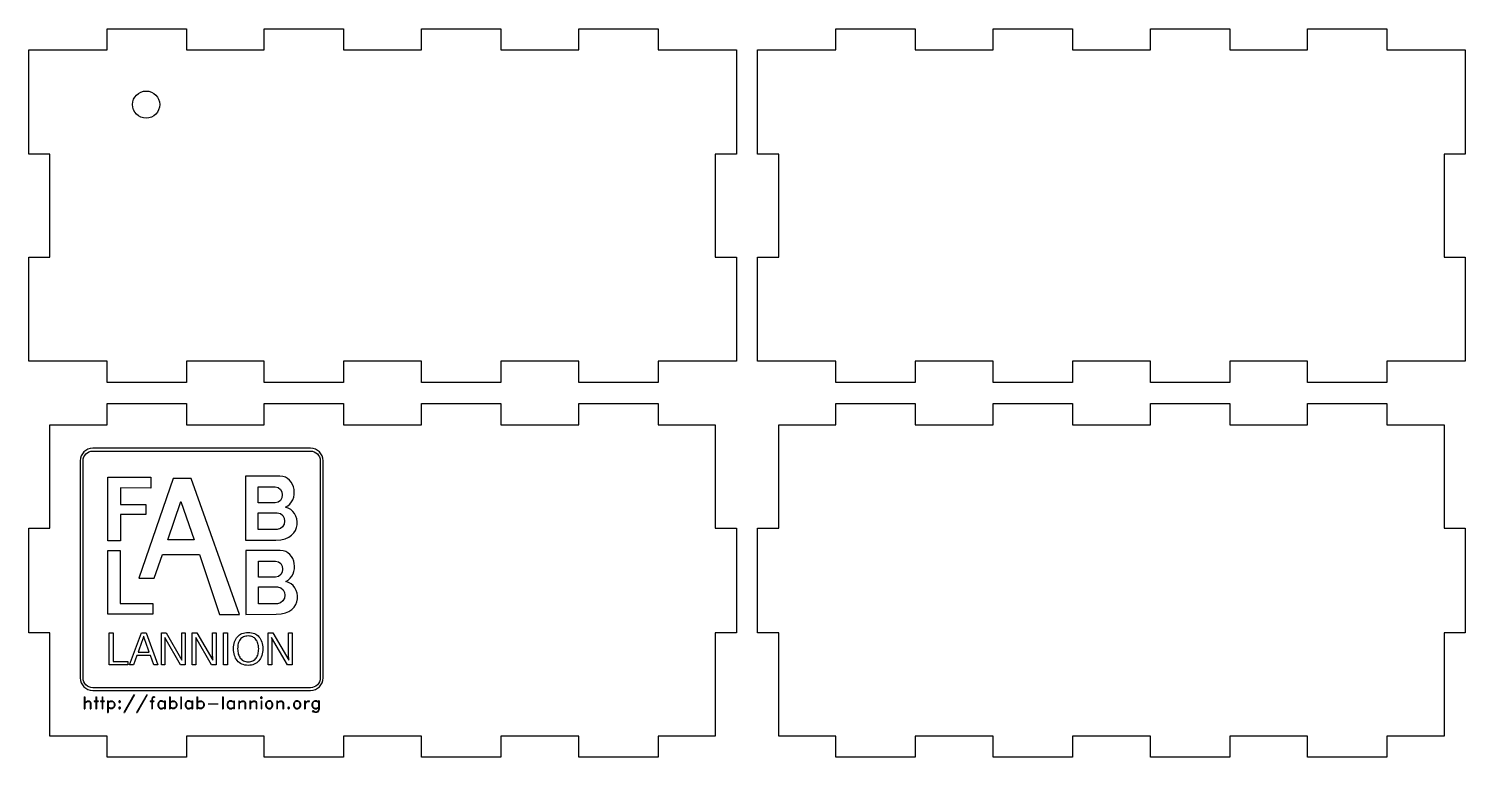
# Model space of a CAD drawing. Extents: x 861 to 1263, y 649 to 867.
# Drawn here: x 1059.9 to 1262.9, y 661 to 764 of the extents above; entities that cross this region are included whole.
import ezdxf

# ---------------------------------------------------------------- set-up
doc = ezdxf.new("R2010")
doc.units = 0
doc.layers.add('Calque_1', color=7, linetype='CONTINUOUS')

msp = doc.modelspace()

# ---------------------------------------------------------------- linework, layer by layer
at = {"layer": 'Calque_1', "color": 1}
for p, q in [((1070.926258, 760.957651), (1070.926258, 763.957645)), ((1070.926258, 763.957645), (1082.137367, 763.957645)), ((1082.137367, 763.957645), (1082.137367, 760.957651)), ((1093.148464, 760.957651), (1093.148464, 763.957645)), ((1093.148464, 763.957645), (1104.359573, 763.957645)), ((1104.359573, 763.957645), (1104.359573, 760.957651)), ((1115.370698, 760.957651), (1115.370698, 763.957645)), ((1115.370698, 763.957645), (1126.581807, 763.957645)), ((1126.581807, 763.957645), (1126.581807, 760.957651)), ((1137.592904, 760.957651), (1137.592904, 763.957645)), ((1137.592904, 763.957645), (1148.804041, 763.957645)), ((1148.804041, 763.957645), (1148.804041, 760.957651)), ((1173.92625, 760.957651), (1173.92625, 763.957645)), ((1173.92625, 763.957645), (1185.137358, 763.957645)), ((1185.137358, 763.957645), (1185.137358, 760.957651)), ((1196.148484, 760.957651), (1196.148484, 763.957645)), ((1196.148484, 763.957645), (1207.359592, 763.957645)), ((1207.359592, 763.957645), (1207.359592, 760.957651)), ((1218.37069, 760.957651), (1218.37069, 763.957645)), ((1218.37069, 763.957645), (1229.581798, 763.957645)), ((1229.581798, 763.957645), (1229.581798, 760.957651)), ((1240.592924, 760.957651), (1240.592924, 763.957645)), ((1240.592924, 763.957645), (1251.804033, 763.957645)), ((1251.804033, 763.957645), (1251.804033, 760.957651)), ((1059.865151, 760.957651), (1070.926258, 760.957651)), ((1059.865151, 746.240975), (1059.865151, 760.957651)), ((1059.865151, 760.957651), (1059.865151, 760.957651)), ((1082.137367, 760.957651), (1093.148464, 760.957651)), ((1104.359573, 760.957651), (1115.370698, 760.957651)), ((1126.581807, 760.957651), (1137.592904, 760.957651)), ((1148.804041, 760.957651), (1159.865148, 760.957651)), ((1159.865148, 760.957651), (1159.865148, 746.240975)), ((1162.865142, 760.957651), (1173.92625, 760.957651)), ((1162.865142, 746.240975), (1162.865142, 760.957651)), ((1162.865142, 760.957651), (1162.865142, 760.957651)), ((1185.137358, 760.957651), (1196.148484, 760.957651)), ((1207.359592, 760.957651), (1218.37069, 760.957651)), ((1229.581798, 760.957651), (1240.592924, 760.957651)), ((1251.804033, 760.957651), (1262.86514, 760.957651)), ((1262.86514, 760.957651), (1262.86514, 746.240975)), ((1078.373312, 753.231366), (1078.373312, 753.231366)), ((1062.865145, 746.240975), (1059.865151, 746.240975)), ((1062.865145, 731.674329), (1062.865145, 746.240975)), ((1159.865148, 746.240975), (1156.865126, 746.240975)), ((1156.865126, 746.240975), (1156.865126, 731.674329)), ((1165.865136, 746.240975), (1162.865142, 746.240975)), ((1165.865136, 731.674329), (1165.865136, 746.240975)), ((1262.86514, 746.240975), (1259.865146, 746.240975)), ((1259.865146, 746.240975), (1259.865146, 731.674329)), ((1059.865151, 716.957654), (1059.865151, 731.674329)), ((1059.865151, 731.674329), (1062.865145, 731.674329)), ((1156.865126, 731.674329), (1159.865148, 731.674329)), ((1159.865148, 731.674329), (1159.865148, 716.957654)), ((1162.865142, 716.957654), (1162.865142, 731.674329)), ((1162.865142, 731.674329), (1165.865136, 731.674329)), ((1259.865146, 731.674329), (1262.86514, 731.674329)), ((1262.86514, 731.674329), (1262.86514, 716.957654)), ((1070.926258, 716.957654), (1059.865151, 716.957654)), ((1070.926258, 713.95766), (1070.926258, 716.957654)), ((1093.148464, 716.957654), (1082.137367, 716.957654)), ((1082.137367, 716.957654), (1082.137367, 713.95766)), ((1093.148464, 713.95766), (1093.148464, 716.957654)), ((1115.370698, 716.957654), (1104.359573, 716.957654)), ((1104.359573, 716.957654), (1104.359573, 713.95766)), ((1115.370698, 713.95766), (1115.370698, 716.957654)), ((1137.592904, 716.957654), (1126.581807, 716.957654)), ((1126.581807, 716.957654), (1126.581807, 713.95766)), ((1137.592904, 713.95766), (1137.592904, 716.957654)), ((1159.865148, 716.957654), (1148.804041, 716.957654)), ((1148.804041, 716.957654), (1148.804041, 713.95766)), ((1173.92625, 716.957654), (1162.865142, 716.957654)), ((1173.92625, 713.95766), (1173.92625, 716.957654)), ((1196.148484, 716.957654), (1185.137358, 716.957654)), ((1185.137358, 716.957654), (1185.137358, 713.95766)), ((1196.148484, 713.95766), (1196.148484, 716.957654)), ((1218.37069, 716.957654), (1207.359592, 716.957654)), ((1207.359592, 716.957654), (1207.359592, 713.95766)), ((1218.37069, 713.95766), (1218.37069, 716.957654)), ((1240.592924, 716.957654), (1229.581798, 716.957654)), ((1229.581798, 716.957654), (1229.581798, 713.95766)), ((1240.592924, 713.95766), (1240.592924, 716.957654)), ((1262.86514, 716.957654), (1251.804033, 716.957654)), ((1251.804033, 716.957654), (1251.804033, 713.95766)), ((1082.137367, 713.95766), (1070.926258, 713.95766)), ((1104.359573, 713.95766), (1093.148464, 713.95766)), ((1126.581807, 713.95766), (1115.370698, 713.95766)), ((1148.804041, 713.95766), (1137.592904, 713.95766)), ((1185.137358, 713.95766), (1173.92625, 713.95766)), ((1207.359592, 713.95766), (1196.148484, 713.95766)), ((1229.581798, 713.95766), (1218.37069, 713.95766)), ((1251.804033, 713.95766), (1240.592924, 713.95766)), ((1070.926258, 707.957644), (1070.926258, 710.957638)), ((1070.926258, 710.957638), (1082.137367, 710.957638)), ((1082.137367, 710.957638), (1082.137367, 707.957644)), ((1093.148464, 707.957644), (1093.148464, 710.957638)), ((1093.148464, 710.957638), (1104.359573, 710.957638)), ((1104.359573, 710.957638), (1104.359573, 707.957644)), ((1115.370698, 707.957644), (1115.370698, 710.957638)), ((1115.370698, 710.957638), (1126.581807, 710.957638)), ((1126.581807, 710.957638), (1126.581807, 707.957644)), ((1137.592904, 707.957644), (1137.592904, 710.957638)), ((1137.592904, 710.957638), (1148.804041, 710.957638)), ((1148.804041, 710.957638), (1148.804041, 707.957644)), ((1173.92625, 707.957644), (1173.92625, 710.957638)), ((1173.92625, 710.957638), (1185.137358, 710.957638)), ((1185.137358, 710.957638), (1185.137358, 707.957644)), ((1196.148484, 707.957644), (1196.148484, 710.957638)), ((1196.148484, 710.957638), (1207.359592, 710.957638)), ((1207.359592, 710.957638), (1207.359592, 707.957644)), ((1218.37069, 707.957644), (1218.37069, 710.957638)), ((1218.37069, 710.957638), (1229.581798, 710.957638)), ((1229.581798, 710.957638), (1229.581798, 707.957644)), ((1240.592924, 707.957644), (1240.592924, 710.957638)), ((1240.592924, 710.957638), (1251.804033, 710.957638)), ((1251.804033, 710.957638), (1251.804033, 707.957644)), ((1062.865145, 707.957644), (1070.926258, 707.957644)), ((1062.865145, 693.340988), (1062.865145, 707.957644)), ((1062.865145, 707.957644), (1062.865145, 707.957644)), ((1082.137367, 707.957644), (1093.148464, 707.957644)), ((1104.359573, 707.957644), (1115.370698, 707.957644)), ((1126.581807, 707.957644), (1137.592904, 707.957644)), ((1148.804041, 707.957644), (1156.865126, 707.957644)), ((1156.865126, 707.957644), (1156.865126, 693.340988)), ((1165.865136, 707.957644), (1173.92625, 707.957644)), ((1165.865136, 693.340988), (1165.865136, 707.957644)), ((1165.865136, 707.957644), (1165.865136, 707.957644)), ((1185.137358, 707.957644), (1196.148484, 707.957644)), ((1207.359592, 707.957644), (1218.37069, 707.957644)), ((1229.581798, 707.957644), (1240.592924, 707.957644)), ((1251.804033, 707.957644), (1259.865146, 707.957644)), ((1259.865146, 707.957644), (1259.865146, 693.340988)), ((1059.865151, 678.574331), (1059.865151, 693.340988)), ((1059.865151, 693.340988), (1062.865145, 693.340988)), ((1156.865126, 693.340988), (1159.865148, 693.340988)), ((1159.865148, 693.340988), (1159.865148, 678.574331)), ((1162.865142, 678.574331), (1162.865142, 693.340988)), ((1162.865142, 693.340988), (1165.865136, 693.340988)), ((1259.865146, 693.340988), (1262.86514, 693.340988)), ((1262.86514, 693.340988), (1262.86514, 678.574331)), ((1062.865145, 678.574331), (1059.865151, 678.574331)), ((1062.865145, 663.957647), (1062.865145, 678.574331)), ((1159.865148, 678.574331), (1156.865126, 678.574331)), ((1156.865126, 678.574331), (1156.865126, 663.957647)), ((1165.865136, 678.574331), (1162.865142, 678.574331)), ((1165.865136, 663.957647), (1165.865136, 678.574331)), ((1262.86514, 678.574331), (1259.865146, 678.574331)), ((1259.865146, 678.574331), (1259.865146, 663.957647)), ((1070.926258, 663.957647), (1062.865145, 663.957647)), ((1070.926258, 660.957653), (1070.926258, 663.957647)), ((1093.148464, 663.957647), (1082.137367, 663.957647)), ((1082.137367, 663.957647), (1082.137367, 660.957653)), ((1093.148464, 660.957653), (1093.148464, 663.957647)), ((1115.370698, 663.957647), (1104.359573, 663.957647)), ((1104.359573, 663.957647), (1104.359573, 660.957653)), ((1115.370698, 660.957653), (1115.370698, 663.957647)), ((1137.592904, 663.957647), (1126.581807, 663.957647)), ((1126.581807, 663.957647), (1126.581807, 660.957653)), ((1137.592904, 660.957653), (1137.592904, 663.957647)), ((1156.865126, 663.957647), (1148.804041, 663.957647)), ((1148.804041, 663.957647), (1148.804041, 660.957653)), ((1173.92625, 663.957647), (1165.865136, 663.957647)), ((1173.92625, 660.957653), (1173.92625, 663.957647)), ((1196.148484, 663.957647), (1185.137358, 663.957647)), ((1185.137358, 663.957647), (1185.137358, 660.957653)), ((1196.148484, 660.957653), (1196.148484, 663.957647)), ((1218.37069, 663.957647), (1207.359592, 663.957647)), ((1207.359592, 663.957647), (1207.359592, 660.957653)), ((1218.37069, 660.957653), (1218.37069, 663.957647)), ((1240.592924, 663.957647), (1229.581798, 663.957647)), ((1229.581798, 663.957647), (1229.581798, 660.957653)), ((1240.592924, 660.957653), (1240.592924, 663.957647)), ((1259.865146, 663.957647), (1251.804033, 663.957647)), ((1251.804033, 663.957647), (1251.804033, 660.957653)), ((1082.137367, 660.957653), (1070.926258, 660.957653)), ((1104.359573, 660.957653), (1093.148464, 660.957653)), ((1126.581807, 660.957653), (1115.370698, 660.957653)), ((1148.804041, 660.957653), (1137.592904, 660.957653)), ((1185.137358, 660.957653), (1173.92625, 660.957653)), ((1207.359592, 660.957653), (1196.148484, 660.957653)), ((1229.581798, 660.957653), (1218.37069, 660.957653)), ((1251.804033, 660.957653), (1240.592924, 660.957653))]:
    msp.add_line(p, q, dxfattribs=at)
at = {"layer": 'Calque_1', "color": 7}
for p, q in [((1099.683857, 704.640356), (1068.918229, 704.640356)), ((1067.151415, 702.873538), (1067.151415, 672.172746)), ((1067.54317, 672.172746), (1067.54317, 702.873538)), ((1068.918229, 704.248601), (1099.683857, 704.248601)), ((1068.918229, 704.248601), (1068.918229, 704.248601)), ((1101.058851, 702.873538), (1101.058851, 672.172746)), ((1101.450645, 672.172746), (1101.450645, 702.873538)), ((1071.053188, 700.578628), (1077.121758, 700.569864)), ((1071.053188, 691.534373), (1071.053188, 700.578628)), ((1080.275645, 700.386033), (1075.404612, 686.2692)), ((1077.121758, 700.569864), (1077.126341, 699.021055)), ((1082.814964, 700.392122), (1080.275645, 700.386033)), ((1082.814964, 700.390513), (1082.814964, 700.392122)), ((1089.632875, 681.161443), (1082.814964, 700.390513)), ((1090.503155, 700.700755), (1090.51416, 691.661115)), ((1095.363864, 700.700382), (1090.503155, 700.700755)), ((1072.820287, 699.02982), (1072.815705, 696.704474)), ((1077.126341, 699.021055), (1072.820287, 699.02982)), ((1092.275955, 699.182955), (1094.693183, 699.184479)), ((1092.275955, 696.923057), (1092.275955, 699.182955)), ((1072.815705, 696.704474), (1076.410673, 696.6999)), ((1076.410673, 696.6999), (1076.410673, 695.277638)), ((1079.501464, 691.682291), (1081.378105, 697.12133)), ((1081.378105, 697.12137), (1083.262373, 691.691436)), ((1081.378105, 697.12133), (1081.378105, 697.12137)), ((1094.693183, 696.923057), (1092.275955, 696.923057)), ((1076.410673, 695.277638), (1072.820081, 695.277638)), ((1072.820081, 695.277638), (1072.820081, 691.534373)), ((1092.274435, 693.152973), (1092.283607, 695.530431)), ((1092.283607, 695.530431), (1094.972594, 695.530431)), ((1094.972594, 693.152973), (1092.274435, 693.152973)), ((1072.820081, 691.534373), (1071.053188, 691.534373)), ((1083.262373, 691.691436), (1079.501464, 691.682291)), ((1090.51416, 691.661115), (1094.798858, 691.66531)), ((1095.406286, 690.204198), (1090.546048, 690.204187)), ((1090.546048, 690.204187), (1090.55666, 681.164502)), ((1071.048606, 690.199616), (1072.79379, 690.199616)), ((1071.053021, 681.173005), (1071.048606, 690.199616)), ((1072.79379, 690.199616), (1072.79379, 682.713049)), ((1077.601934, 686.2692), (1078.760848, 689.607152)), ((1078.760848, 689.607152), (1083.981581, 689.619336)), ((1083.981581, 689.619336), (1086.841606, 681.166025)), ((1092.318849, 688.686387), (1094.735998, 688.687911)), ((1092.318849, 686.426478), (1092.318849, 688.686387)), ((1075.404612, 686.2692), (1077.601934, 686.2692)), ((1094.735998, 686.426478), (1092.318849, 686.426478)), ((1092.317329, 682.656399), (1092.326474, 685.033903)), ((1092.326474, 685.033903), (1095.015487, 685.033903)), ((1072.79379, 682.713049), (1077.41831, 682.713049)), ((1077.41831, 682.713049), (1077.41831, 681.173005)), ((1095.015487, 682.656399), (1092.317329, 682.656399)), ((1077.41831, 681.173005), (1071.053021, 681.173005)), ((1086.841606, 681.166025), (1089.632875, 681.161443)), ((1090.55666, 681.164502), (1094.84128, 681.169084)), ((1071.224226, 674.020552), (1071.224226, 678.542567)), ((1071.224226, 678.542567), (1071.787398, 678.542567)), ((1071.787398, 678.542567), (1071.787398, 674.521218)), ((1074.102082, 674.020552), (1075.797585, 678.542567)), ((1075.797585, 678.542567), (1076.437452, 678.542567)), ((1076.437452, 678.542567), (1078.106399, 674.020552)), ((1078.619721, 674.020552), (1078.619721, 678.542567)), ((1078.619721, 678.542567), (1079.274313, 678.542567)), ((1079.274313, 678.542567), (1081.521224, 674.66562)), ((1081.486152, 675.57709), (1081.486152, 678.542567)), ((1081.486152, 678.542567), (1081.99329, 678.542567)), ((1081.99329, 678.542567), (1081.99329, 674.020552)), ((1082.983787, 674.020552), (1082.983787, 678.542567)), ((1082.983787, 678.542567), (1083.638394, 678.542567)), ((1083.638394, 678.542567), (1085.885265, 674.66562)), ((1085.850192, 675.57709), (1085.850192, 678.542567)), ((1085.850192, 678.542567), (1086.357369, 678.542567)), ((1086.357369, 678.542567), (1086.357369, 674.020552)), ((1087.409429, 674.020552), (1087.409429, 678.542567)), ((1087.409429, 678.542567), (1087.972601, 678.542567)), ((1087.972601, 678.542567), (1087.972601, 674.020552)), ((1093.716927, 674.020552), (1093.716927, 678.542567)), ((1093.716927, 678.542567), (1094.37152, 678.542567)), ((1094.37152, 678.542567), (1096.618365, 674.66562)), ((1096.58328, 675.57709), (1096.58328, 678.542567)), ((1096.58328, 678.542567), (1097.090457, 678.542567)), ((1097.090457, 678.542567), (1097.090457, 674.020552)), ((1075.86486, 677.306919), (1075.334101, 675.820971)), ((1076.888058, 675.820971), (1076.354363, 677.313326)), ((1076.354363, 677.313326), (1076.3549, 677.313326)), ((1081.314565, 674.020552), (1079.091236, 677.871729)), ((1079.121029, 677.024495), (1079.121029, 674.020552)), ((1085.678565, 674.020552), (1083.455276, 677.871729)), ((1083.485069, 677.024495), (1083.485069, 674.020552)), ((1092.360223, 676.302391), (1092.360223, 676.302391)), ((1092.935199, 676.302391), (1092.935199, 676.302391)), ((1096.411666, 674.020552), (1094.188364, 677.871729)), ((1094.218156, 677.024495), (1094.218156, 674.020552)), ((1073.886854, 674.020552), (1071.224226, 674.020552)), ((1071.787398, 674.521218), (1073.886854, 674.521218)), ((1073.886854, 674.521218), (1073.886854, 674.020552)), ((1074.68598, 674.020552), (1074.102082, 674.020552)), ((1075.163601, 675.342774), (1074.68598, 674.020552)), ((1077.056658, 675.342774), (1075.163601, 675.342774)), ((1075.334101, 675.820971), (1076.888058, 675.820971)), ((1077.531384, 674.020552), (1077.056658, 675.342774)), ((1078.106399, 674.020552), (1077.531384, 674.020552)), ((1079.121029, 674.020552), (1078.619721, 674.020552)), ((1081.315114, 674.020552), (1081.314565, 674.020552)), ((1081.99329, 674.020552), (1081.315114, 674.020552)), ((1083.485069, 674.020552), (1082.983787, 674.020552)), ((1085.679154, 674.020552), (1085.678565, 674.020552)), ((1086.357369, 674.020552), (1085.679154, 674.020552)), ((1087.972601, 674.020552), (1087.409429, 674.020552)), ((1094.218156, 674.020552), (1093.716927, 674.020552)), ((1096.412229, 674.020552), (1096.411666, 674.020552)), ((1097.090457, 674.020552), (1096.412229, 674.020552)), ((1099.683857, 670.797714), (1068.918229, 670.797714)), ((1068.918229, 670.405998), (1099.683857, 670.405998)), ((1067.69951, 669.483203), (1067.69951, 667.826994)), ((1067.69951, 669.483203), (1067.778377, 669.483203)), ((1067.778377, 669.483203), (1067.778377, 667.826994)), ((1067.778377, 668.615665), (1068.014978, 668.852266)), ((1067.778377, 668.615665), (1068.014978, 668.773399)), ((1068.014978, 668.852266), (1068.172712, 668.931133)), ((1068.014978, 668.773399), (1068.172712, 668.852266)), ((1068.172712, 668.931133), (1068.409313, 668.931133)), ((1068.172712, 668.852266), (1068.330446, 668.852266)), ((1068.330446, 668.852266), (1068.488181, 668.773399)), ((1068.409313, 668.931133), (1068.567048, 668.852266)), ((1068.488181, 668.773399), (1068.567048, 668.615665)), ((1068.567048, 668.852266), (1068.645915, 668.615665)), ((1068.567048, 668.615665), (1068.567048, 667.826994)), ((1068.645915, 668.615665), (1068.645915, 667.826994)), ((1069.119117, 668.931133), (1069.671187, 668.931133)), ((1069.119117, 668.931133), (1069.119117, 668.852266)), ((1069.119117, 668.852266), (1069.671187, 668.852266)), ((1069.355718, 669.483203), (1069.355718, 667.826994)), ((1069.355718, 669.483203), (1069.434586, 669.483203)), ((1069.434586, 669.483203), (1069.434586, 667.826994)), ((1069.671187, 668.931133), (1069.671187, 668.852266)), ((1069.986655, 668.931133), (1070.538725, 668.931133)), ((1069.986655, 668.931133), (1069.986655, 668.852266)), ((1069.986655, 668.852266), (1070.538725, 668.852266)), ((1070.223256, 669.483203), (1070.223256, 667.826994)), ((1070.223256, 669.483203), (1070.302124, 669.483203)), ((1070.302124, 669.483203), (1070.302124, 667.826994)), ((1070.538725, 668.931133), (1070.538725, 668.852266)), ((1071.011927, 668.931133), (1071.011927, 667.274924)), ((1071.011927, 668.931133), (1071.090794, 668.931133)), ((1071.090794, 668.931133), (1071.090794, 667.274924)), ((1071.090794, 668.694532), (1071.248529, 668.852266)), ((1071.090794, 668.694532), (1071.406263, 668.852266)), ((1071.248529, 667.905861), (1071.090794, 668.063595)), ((1071.406263, 667.905861), (1071.090794, 668.063595)), ((1071.248529, 668.852266), (1071.406263, 668.931133)), ((1071.406263, 667.826994), (1071.248529, 667.905861)), ((1071.406263, 668.931133), (1071.642864, 668.931133)), ((1071.406263, 668.852266), (1071.642864, 668.852266)), ((1071.642864, 667.905861), (1071.406263, 667.905861)), ((1071.642864, 668.931133), (1071.800598, 668.852266)), ((1071.642864, 668.852266), (1071.800598, 668.773399)), ((1071.800598, 667.984728), (1071.642864, 667.905861)), ((1071.800598, 667.905861), (1071.642864, 667.826994)), ((1071.800598, 668.852266), (1071.958332, 668.694532)), ((1071.800598, 668.773399), (1071.879465, 668.694532)), ((1071.958332, 668.063595), (1071.800598, 667.905861)), ((1071.879465, 668.063595), (1071.800598, 667.984728)), ((1071.879465, 668.694532), (1071.958332, 668.457931)), ((1071.958332, 668.300196), (1071.879465, 668.063595)), ((1071.958332, 668.694532), (1072.037199, 668.457931)), ((1071.958332, 668.457931), (1071.958332, 668.300196)), ((1072.037199, 668.300196), (1071.958332, 668.063595)), ((1072.037199, 668.457931), (1072.037199, 668.300196)), ((1072.668136, 668.931133), (1072.589269, 668.852266)), ((1072.589269, 668.852266), (1072.589269, 668.773399)), ((1072.589269, 668.773399), (1072.668136, 668.694532)), ((1072.668136, 668.063595), (1072.589269, 667.984728)), ((1072.589269, 667.984728), (1072.589269, 667.905861)), ((1072.589269, 667.905861), (1072.668136, 667.826994)), ((1072.747003, 668.931133), (1072.668136, 668.931133)), ((1072.668136, 668.852266), (1072.668136, 668.773399)), ((1072.747003, 668.852266), (1072.668136, 668.852266)), ((1072.668136, 668.773399), (1072.747003, 668.773399)), ((1072.668136, 668.694532), (1072.747003, 668.694532)), ((1072.747003, 668.063595), (1072.668136, 668.063595)), ((1072.668136, 667.984728), (1072.668136, 667.905861)), ((1072.747003, 667.984728), (1072.668136, 667.984728)), ((1072.668136, 667.905861), (1072.747003, 667.905861)), ((1072.82587, 668.852266), (1072.747003, 668.931133)), ((1072.747003, 668.773399), (1072.747003, 668.852266)), ((1072.747003, 668.694532), (1072.82587, 668.773399)), ((1072.82587, 667.984728), (1072.747003, 668.063595)), ((1072.747003, 667.905861), (1072.747003, 667.984728)), ((1072.747003, 667.826994), (1072.82587, 667.905861)), ((1072.82587, 668.773399), (1072.82587, 668.852266)), ((1072.82587, 667.905861), (1072.82587, 667.984728)), ((1074.718681, 669.798671), (1073.299073, 667.274924)), ((1074.797548, 669.798671), (1073.37794, 667.274924)), ((1074.718681, 669.798671), (1074.797548, 669.798671)), ((1076.532624, 669.798671), (1075.113016, 667.274924)), ((1076.611491, 669.798671), (1075.191883, 667.274924)), ((1076.532624, 669.798671), (1076.611491, 669.798671)), ((1077.005826, 668.931133), (1077.557896, 668.931133)), ((1077.005826, 668.931133), (1077.005826, 668.852266)), ((1077.005826, 668.852266), (1077.557896, 668.852266)), ((1077.321294, 669.404336), (1077.242427, 669.167734)), ((1077.242427, 669.167734), (1077.242427, 667.826994)), ((1077.479029, 669.483203), (1077.321294, 669.404336)), ((1077.479029, 669.404336), (1077.321294, 669.325469)), ((1077.400162, 669.404336), (1077.321294, 669.167734)), ((1077.321294, 669.167734), (1077.321294, 667.826994)), ((1077.636763, 669.483203), (1077.479029, 669.483203)), ((1077.636763, 669.404336), (1077.479029, 669.404336)), ((1077.557896, 668.931133), (1077.557896, 668.852266)), ((1077.636763, 669.483203), (1077.636763, 669.404336)), ((1078.188832, 668.694532), (1078.109965, 668.457931)), ((1078.109965, 668.457931), (1078.109965, 668.300196)), ((1078.109965, 668.300196), (1078.188832, 668.063595)), ((1078.346567, 668.852266), (1078.188832, 668.694532)), ((1078.267699, 668.694532), (1078.188832, 668.457931)), ((1078.188832, 668.457931), (1078.188832, 668.300196)), ((1078.188832, 668.300196), (1078.267699, 668.063595)), ((1078.188832, 668.063595), (1078.346567, 667.905861)), ((1078.346567, 668.773399), (1078.267699, 668.694532)), ((1078.267699, 668.063595), (1078.346567, 667.984728)), ((1078.504301, 668.931133), (1078.346567, 668.852266)), ((1078.504301, 668.852266), (1078.346567, 668.773399)), ((1078.346567, 667.984728), (1078.504301, 667.905861)), ((1078.346567, 667.905861), (1078.504301, 667.826994)), ((1078.740902, 668.931133), (1078.504301, 668.931133)), ((1078.740902, 668.852266), (1078.504301, 668.852266)), ((1078.504301, 667.905861), (1078.740902, 667.905861)), ((1078.898636, 668.852266), (1078.740902, 668.931133)), ((1079.05637, 668.694532), (1078.740902, 668.852266)), ((1078.740902, 667.905861), (1079.05637, 668.063595)), ((1078.740902, 667.826994), (1078.898636, 667.905861)), ((1079.05637, 668.694532), (1078.898636, 668.852266)), ((1078.898636, 667.905861), (1079.05637, 668.063595)), ((1079.05637, 668.931133), (1079.05637, 667.826994)), ((1079.05637, 668.931133), (1079.135237, 668.931133)), ((1079.135237, 668.931133), (1079.135237, 667.826994)), ((1079.766174, 669.483203), (1079.766174, 667.826994)), ((1079.766174, 669.483203), (1079.845041, 669.483203)), ((1079.845041, 669.483203), (1079.845041, 667.826994)), ((1079.845041, 668.694532), (1080.002775, 668.852266)), ((1079.845041, 668.694532), (1080.16051, 668.852266)), ((1080.002775, 667.905861), (1079.845041, 668.063595)), ((1080.16051, 667.905861), (1079.845041, 668.063595)), ((1080.002775, 668.852266), (1080.16051, 668.931133)), ((1080.16051, 667.826994), (1080.002775, 667.905861)), ((1080.16051, 668.931133), (1080.397111, 668.931133)), ((1080.16051, 668.852266), (1080.397111, 668.852266)), ((1080.397111, 667.905861), (1080.16051, 667.905861)), ((1080.397111, 668.931133), (1080.554845, 668.852266)), ((1080.397111, 668.852266), (1080.554845, 668.773399)), ((1080.554845, 667.984728), (1080.397111, 667.905861)), ((1080.554845, 667.905861), (1080.397111, 667.826994)), ((1080.554845, 668.852266), (1080.712579, 668.694532)), ((1080.554845, 668.773399), (1080.633712, 668.694532)), ((1080.712579, 668.063595), (1080.554845, 667.905861)), ((1080.633712, 668.063595), (1080.554845, 667.984728)), ((1080.633712, 668.694532), (1080.712579, 668.457931)), ((1080.712579, 668.300196), (1080.633712, 668.063595)), ((1080.712579, 668.694532), (1080.791446, 668.457931)), ((1080.712579, 668.457931), (1080.712579, 668.300196)), ((1080.791446, 668.300196), (1080.712579, 668.063595)), ((1080.791446, 668.457931), (1080.791446, 668.300196)), ((1081.343516, 669.483203), (1081.343516, 667.826994)), ((1081.343516, 669.483203), (1081.422383, 669.483203)), ((1081.422383, 669.483203), (1081.422383, 667.826994)), ((1082.05332, 668.694532), (1081.974453, 668.457931)), ((1081.974453, 668.457931), (1081.974453, 668.300196)), ((1081.974453, 668.300196), (1082.05332, 668.063595)), ((1082.211054, 668.852266), (1082.05332, 668.694532)), ((1082.132187, 668.694532), (1082.05332, 668.457931)), ((1082.05332, 668.457931), (1082.05332, 668.300196)), ((1082.05332, 668.300196), (1082.132187, 668.063595)), ((1082.05332, 668.063595), (1082.211054, 667.905861)), ((1082.211054, 668.773399), (1082.132187, 668.694532)), ((1082.132187, 668.063595), (1082.211054, 667.984728)), ((1082.368788, 668.931133), (1082.211054, 668.852266)), ((1082.368788, 668.852266), (1082.211054, 668.773399)), ((1082.211054, 667.984728), (1082.368788, 667.905861)), ((1082.211054, 667.905861), (1082.368788, 667.826994)), ((1082.605389, 668.931133), (1082.368788, 668.931133)), ((1082.605389, 668.852266), (1082.368788, 668.852266)), ((1082.368788, 667.905861), (1082.605389, 667.905861)), ((1082.763124, 668.852266), (1082.605389, 668.931133)), ((1082.920858, 668.694532), (1082.605389, 668.852266)), ((1082.605389, 667.905861), (1082.920858, 668.063595)), ((1082.605389, 667.826994), (1082.763124, 667.905861)), ((1082.920858, 668.694532), (1082.763124, 668.852266)), ((1082.763124, 667.905861), (1082.920858, 668.063595)), ((1082.920858, 668.931133), (1082.920858, 667.826994)), ((1082.920858, 668.931133), (1082.999725, 668.931133)), ((1082.999725, 668.931133), (1082.999725, 667.826994)), ((1083.630661, 669.483203), (1083.630661, 667.826994)), ((1083.630661, 669.483203), (1083.709529, 669.483203)), ((1083.709529, 669.483203), (1083.709529, 667.826994)), ((1083.709529, 668.694532), (1083.867263, 668.852266)), ((1083.709529, 668.694532), (1084.024997, 668.852266)), ((1083.867263, 667.905861), (1083.709529, 668.063595)), ((1084.024997, 667.905861), (1083.709529, 668.063595)), ((1083.867263, 668.852266), (1084.024997, 668.931133)), ((1084.024997, 667.826994), (1083.867263, 667.905861)), ((1084.024997, 668.931133), (1084.261598, 668.931133)), ((1084.024997, 668.852266), (1084.261598, 668.852266)), ((1084.261598, 667.905861), (1084.024997, 667.905861)), ((1084.261598, 668.931133), (1084.419332, 668.852266)), ((1084.261598, 668.852266), (1084.419332, 668.773399)), ((1084.419332, 667.984728), (1084.261598, 667.905861)), ((1084.419332, 667.905861), (1084.261598, 667.826994)), ((1084.419332, 668.852266), (1084.577067, 668.694532)), ((1084.419332, 668.773399), (1084.498199, 668.694532)), ((1084.577067, 668.063595), (1084.419332, 667.905861)), ((1084.498199, 668.063595), (1084.419332, 667.984728)), ((1084.498199, 668.694532), (1084.577067, 668.457931)), ((1084.577067, 668.300196), (1084.498199, 668.063595)), ((1084.577067, 668.694532), (1084.655934, 668.457931)), ((1084.577067, 668.457931), (1084.577067, 668.300196)), ((1084.655934, 668.300196), (1084.577067, 668.063595)), ((1084.655934, 668.457931), (1084.655934, 668.300196)), ((1085.208003, 668.536798), (1086.627611, 668.536798)), ((1087.258548, 669.483203), (1087.258548, 667.826994)), ((1087.258548, 669.483203), (1087.337415, 669.483203)), ((1087.337415, 669.483203), (1087.337415, 667.826994)), ((1087.968351, 668.694532), (1087.889484, 668.457931)), ((1087.889484, 668.457931), (1087.889484, 668.300196)), ((1087.889484, 668.300196), (1087.968351, 668.063595)), ((1088.126086, 668.852266), (1087.968351, 668.694532)), ((1088.047218, 668.694532), (1087.968351, 668.457931)), ((1087.968351, 668.457931), (1087.968351, 668.300196)), ((1087.968351, 668.300196), (1088.047218, 668.063595)), ((1087.968351, 668.063595), (1088.126086, 667.905861)), ((1088.126086, 668.773399), (1088.047218, 668.694532)), ((1088.047218, 668.063595), (1088.126086, 667.984728)), ((1088.28382, 668.931133), (1088.126086, 668.852266)), ((1088.28382, 668.852266), (1088.126086, 668.773399)), ((1088.126086, 667.984728), (1088.28382, 667.905861)), ((1088.126086, 667.905861), (1088.28382, 667.826994)), ((1088.520421, 668.931133), (1088.28382, 668.931133)), ((1088.520421, 668.852266), (1088.28382, 668.852266)), ((1088.28382, 667.905861), (1088.520421, 667.905861)), ((1088.678155, 668.852266), (1088.520421, 668.931133)), ((1088.835889, 668.694532), (1088.520421, 668.852266)), ((1088.520421, 667.905861), (1088.835889, 668.063595)), ((1088.520421, 667.826994), (1088.678155, 667.905861)), ((1088.835889, 668.694532), (1088.678155, 668.852266)), ((1088.678155, 667.905861), (1088.835889, 668.063595)), ((1088.835889, 668.931133), (1088.835889, 667.826994)), ((1088.835889, 668.931133), (1088.914756, 668.931133)), ((1088.914756, 668.931133), (1088.914756, 667.826994)), ((1089.545693, 668.931133), (1089.545693, 667.826994)), ((1089.545693, 668.931133), (1089.62456, 668.931133)), ((1089.62456, 668.931133), (1089.62456, 667.826994)), ((1089.62456, 668.615665), (1089.861161, 668.852266)), ((1089.62456, 668.615665), (1089.861161, 668.773399)), ((1089.861161, 668.852266), (1090.018896, 668.931133)), ((1089.861161, 668.773399), (1090.018896, 668.852266)), ((1090.018896, 668.931133), (1090.255497, 668.931133)), ((1090.018896, 668.852266), (1090.17663, 668.852266)), ((1090.17663, 668.852266), (1090.334364, 668.773399)), ((1090.255497, 668.931133), (1090.413231, 668.852266)), ((1090.334364, 668.773399), (1090.413231, 668.615665)), ((1090.413231, 668.852266), (1090.492098, 668.615665)), ((1090.413231, 668.615665), (1090.413231, 667.826994)), ((1090.492098, 668.615665), (1090.492098, 667.826994)), ((1091.123035, 668.931133), (1091.123035, 667.826994)), ((1091.123035, 668.931133), (1091.201902, 668.931133)), ((1091.201902, 668.931133), (1091.201902, 667.826994)), ((1091.201902, 668.615665), (1091.438503, 668.852266)), ((1091.201902, 668.615665), (1091.438503, 668.773399)), ((1091.438503, 668.852266), (1091.596237, 668.931133)), ((1091.438503, 668.773399), (1091.596237, 668.852266)), ((1091.596237, 668.931133), (1091.832839, 668.931133)), ((1091.596237, 668.852266), (1091.753972, 668.852266)), ((1091.753972, 668.852266), (1091.911706, 668.773399)), ((1091.832839, 668.931133), (1091.990573, 668.852266)), ((1091.911706, 668.773399), (1091.990573, 668.615665)), ((1091.990573, 668.852266), (1092.06944, 668.615665)), ((1091.990573, 668.615665), (1091.990573, 667.826994)), ((1092.06944, 668.615665), (1092.06944, 667.826994)), ((1092.700377, 669.483203), (1092.62151, 669.404336)), ((1092.62151, 669.404336), (1092.62151, 669.325469)), ((1092.62151, 669.325469), (1092.700377, 669.246601)), ((1092.779244, 669.483203), (1092.700377, 669.483203)), ((1092.700377, 669.404336), (1092.700377, 669.325469)), ((1092.779244, 669.404336), (1092.700377, 669.404336)), ((1092.700377, 669.325469), (1092.779244, 669.325469)), ((1092.700377, 669.246601), (1092.779244, 669.246601)), ((1092.700377, 668.931133), (1092.700377, 667.826994)), ((1092.700377, 668.931133), (1092.779244, 668.931133)), ((1092.858111, 669.404336), (1092.779244, 669.483203)), ((1092.779244, 669.325469), (1092.779244, 669.404336)), ((1092.779244, 669.246601), (1092.858111, 669.325469)), ((1092.779244, 668.931133), (1092.779244, 667.826994)), ((1092.858111, 669.325469), (1092.858111, 669.404336)), ((1093.41018, 668.694532), (1093.331313, 668.457931)), ((1093.331313, 668.457931), (1093.331313, 668.300196)), ((1093.331313, 668.300196), (1093.41018, 668.063595)), ((1093.567915, 668.852266), (1093.41018, 668.694532)), ((1093.489048, 668.694532), (1093.41018, 668.457931)), ((1093.41018, 668.457931), (1093.41018, 668.300196)), ((1093.41018, 668.300196), (1093.489048, 668.063595)), ((1093.41018, 668.063595), (1093.567915, 667.905861)), ((1093.567915, 668.773399), (1093.489048, 668.694532)), ((1093.489048, 668.063595), (1093.567915, 667.984728)), ((1093.725649, 668.931133), (1093.567915, 668.852266)), ((1093.725649, 668.852266), (1093.567915, 668.773399)), ((1093.567915, 667.984728), (1093.725649, 667.905861)), ((1093.567915, 667.905861), (1093.725649, 667.826994)), ((1093.96225, 668.931133), (1093.725649, 668.931133)), ((1093.96225, 668.852266), (1093.725649, 668.852266)), ((1093.725649, 667.905861), (1093.96225, 667.905861)), ((1094.119984, 668.852266), (1093.96225, 668.931133)), ((1094.119984, 668.773399), (1093.96225, 668.852266)), ((1093.96225, 667.905861), (1094.119984, 667.984728)), ((1093.96225, 667.826994), (1094.119984, 667.905861)), ((1094.277718, 668.694532), (1094.119984, 668.852266)), ((1094.198851, 668.694532), (1094.119984, 668.773399)), ((1094.119984, 667.905861), (1094.277718, 668.063595)), ((1094.119984, 667.984728), (1094.198851, 668.063595)), ((1094.277718, 668.457931), (1094.198851, 668.694532)), ((1094.198851, 668.063595), (1094.277718, 668.300196)), ((1094.356586, 668.457931), (1094.277718, 668.694532)), ((1094.277718, 668.300196), (1094.277718, 668.457931)), ((1094.277718, 668.063595), (1094.356586, 668.300196)), ((1094.356586, 668.300196), (1094.356586, 668.457931)), ((1094.908655, 668.931133), (1094.908655, 667.826994)), ((1094.908655, 668.931133), (1094.987522, 668.931133)), ((1094.987522, 668.931133), (1094.987522, 667.826994)), ((1094.987522, 668.615665), (1095.224123, 668.852266)), ((1094.987522, 668.615665), (1095.224123, 668.773399)), ((1095.224123, 668.852266), (1095.381858, 668.931133)), ((1095.224123, 668.773399), (1095.381858, 668.852266)), ((1095.381858, 668.931133), (1095.618459, 668.931133)), ((1095.381858, 668.852266), (1095.539592, 668.852266)), ((1095.539592, 668.852266), (1095.697326, 668.773399)), ((1095.618459, 668.931133), (1095.776193, 668.852266)), ((1095.697326, 668.773399), (1095.776193, 668.615665)), ((1095.776193, 668.852266), (1095.85506, 668.615665)), ((1095.776193, 668.615665), (1095.776193, 667.826994)), ((1095.85506, 668.615665), (1095.85506, 667.826994)), ((1096.564864, 668.063595), (1096.485997, 667.984728)), ((1096.485997, 667.984728), (1096.485997, 667.905861)), ((1096.485997, 667.905861), (1096.564864, 667.826994)), ((1096.643731, 668.063595), (1096.564864, 668.063595)), ((1096.564864, 667.984728), (1096.564864, 667.905861)), ((1096.643731, 667.984728), (1096.564864, 667.984728)), ((1096.564864, 667.905861), (1096.643731, 667.905861)), ((1096.722598, 667.984728), (1096.643731, 668.063595)), ((1096.643731, 667.905861), (1096.643731, 667.984728)), ((1096.643731, 667.826994), (1096.722598, 667.905861)), ((1096.722598, 667.905861), (1096.722598, 667.984728)), ((1097.353535, 668.694532), (1097.274668, 668.457931)), ((1097.274668, 668.457931), (1097.274668, 668.300196)), ((1097.274668, 668.300196), (1097.353535, 668.063595)), ((1097.511269, 668.852266), (1097.353535, 668.694532)), ((1097.432402, 668.694532), (1097.353535, 668.457931)), ((1097.353535, 668.457931), (1097.353535, 668.300196)), ((1097.353535, 668.300196), (1097.432402, 668.063595)), ((1097.353535, 668.063595), (1097.511269, 667.905861)), ((1097.511269, 668.773399), (1097.432402, 668.694532)), ((1097.432402, 668.063595), (1097.511269, 667.984728)), ((1097.669003, 668.931133), (1097.511269, 668.852266)), ((1097.669003, 668.852266), (1097.511269, 668.773399)), ((1097.511269, 667.984728), (1097.669003, 667.905861)), ((1097.511269, 667.905861), (1097.669003, 667.826994)), ((1097.905604, 668.931133), (1097.669003, 668.931133)), ((1097.905604, 668.852266), (1097.669003, 668.852266)), ((1097.669003, 667.905861), (1097.905604, 667.905861)), ((1098.063339, 668.852266), (1097.905604, 668.931133)), ((1098.063339, 668.773399), (1097.905604, 668.852266)), ((1097.905604, 667.905861), (1098.063339, 667.984728)), ((1097.905604, 667.826994), (1098.063339, 667.905861)), ((1098.221073, 668.694532), (1098.063339, 668.852266)), ((1098.142206, 668.694532), (1098.063339, 668.773399)), ((1098.063339, 667.905861), (1098.221073, 668.063595)), ((1098.063339, 667.984728), (1098.142206, 668.063595)), ((1098.221073, 668.457931), (1098.142206, 668.694532)), ((1098.142206, 668.063595), (1098.221073, 668.300196)), ((1098.29994, 668.457931), (1098.221073, 668.694532)), ((1098.221073, 668.300196), (1098.221073, 668.457931)), ((1098.221073, 668.063595), (1098.29994, 668.300196)), ((1098.29994, 668.300196), (1098.29994, 668.457931)), ((1098.85201, 668.931133), (1098.85201, 667.826994)), ((1098.85201, 668.931133), (1098.930877, 668.931133)), ((1098.930877, 668.931133), (1098.930877, 667.826994)), ((1098.930877, 668.457931), (1099.009744, 668.694532)), ((1098.930877, 668.457931), (1099.009744, 668.615665)), ((1099.009744, 668.694532), (1099.167478, 668.852266)), ((1099.009744, 668.615665), (1099.167478, 668.773399)), ((1099.167478, 668.852266), (1099.325212, 668.931133)), ((1099.167478, 668.773399), (1099.325212, 668.852266)), ((1099.325212, 668.931133), (1099.561813, 668.931133)), ((1099.325212, 668.852266), (1099.561813, 668.852266)), ((1099.561813, 668.852266), (1099.561813, 668.931133)), ((1099.956149, 668.694532), (1099.877282, 668.457931)), ((1099.877282, 668.457931), (1099.877282, 668.300196)), ((1099.877282, 668.300196), (1099.956149, 668.063595)), ((1100.113883, 668.852266), (1099.956149, 668.694532)), ((1100.035016, 668.694532), (1099.956149, 668.457931)), ((1099.956149, 668.457931), (1099.956149, 668.300196)), ((1099.956149, 668.300196), (1100.035016, 668.063595)), ((1099.956149, 668.063595), (1100.113883, 667.905861)), ((1100.113883, 668.773399), (1100.035016, 668.694532)), ((1100.035016, 668.063595), (1100.113883, 667.984728)), ((1100.271617, 668.931133), (1100.113883, 668.852266)), ((1100.271617, 668.852266), (1100.113883, 668.773399)), ((1100.113883, 667.984728), (1100.271617, 667.905861)), ((1100.113883, 667.905861), (1100.271617, 667.826994)), ((1100.508218, 668.931133), (1100.271617, 668.931133)), ((1100.508218, 668.852266), (1100.271617, 668.852266)), ((1100.271617, 667.905861), (1100.508218, 667.905861)), ((1100.665953, 668.852266), (1100.508218, 668.931133)), ((1100.823687, 668.694532), (1100.508218, 668.852266)), ((1100.508218, 667.905861), (1100.823687, 668.063595)), ((1100.508218, 667.826994), (1100.665953, 667.905861)), ((1100.823687, 668.694532), (1100.665953, 668.852266)), ((1100.665953, 667.905861), (1100.823687, 668.063595)), ((1100.902554, 668.931133), (1100.823687, 668.931133)), ((1100.823687, 668.931133), (1100.823687, 667.748127)), ((1100.902554, 668.931133), (1100.902554, 667.748127)), ((1067.69951, 667.826994), (1067.778377, 667.826994)), ((1068.567048, 667.826994), (1068.645915, 667.826994)), ((1069.355718, 667.826994), (1069.434586, 667.826994)), ((1070.223256, 667.826994), (1070.302124, 667.826994)), ((1071.011927, 667.274924), (1071.090794, 667.274924)), ((1071.642864, 667.826994), (1071.406263, 667.826994)), ((1072.668136, 667.826994), (1072.747003, 667.826994)), ((1073.299073, 667.274924), (1073.37794, 667.274924)), ((1075.113016, 667.274924), (1075.191883, 667.274924)), ((1077.242427, 667.826994), (1077.321294, 667.826994)), ((1078.504301, 667.826994), (1078.740902, 667.826994)), ((1079.05637, 667.826994), (1079.135237, 667.826994)), ((1079.766174, 667.826994), (1079.845041, 667.826994)), ((1080.397111, 667.826994), (1080.16051, 667.826994)), ((1081.343516, 667.826994), (1081.422383, 667.826994)), ((1082.368788, 667.826994), (1082.605389, 667.826994)), ((1082.920858, 667.826994), (1082.999725, 667.826994)), ((1083.630661, 667.826994), (1083.709529, 667.826994)), ((1084.261598, 667.826994), (1084.024997, 667.826994)), ((1087.258548, 667.826994), (1087.337415, 667.826994)), ((1088.28382, 667.826994), (1088.520421, 667.826994)), ((1088.835889, 667.826994), (1088.914756, 667.826994)), ((1089.545693, 667.826994), (1089.62456, 667.826994)), ((1090.413231, 667.826994), (1090.492098, 667.826994)), ((1091.123035, 667.826994), (1091.201902, 667.826994)), ((1091.990573, 667.826994), (1092.06944, 667.826994)), ((1092.700377, 667.826994), (1092.779244, 667.826994)), ((1093.725649, 667.826994), (1093.96225, 667.826994)), ((1094.908655, 667.826994), (1094.987522, 667.826994)), ((1095.776193, 667.826994), (1095.85506, 667.826994)), ((1096.564864, 667.826994), (1096.643731, 667.826994)), ((1097.669003, 667.826994), (1097.905604, 667.826994)), ((1098.85201, 667.826994), (1098.930877, 667.826994)), ((1100.113883, 667.511525), (1099.956149, 667.511525)), ((1100.113883, 667.353791), (1099.956149, 667.511525)), ((1100.19275, 667.432658), (1100.113883, 667.511525)), ((1100.271617, 667.274924), (1100.113883, 667.353791)), ((1100.350484, 667.353791), (1100.19275, 667.432658)), ((1100.271617, 667.826994), (1100.508218, 667.826994)), ((1100.508218, 667.274924), (1100.271617, 667.274924)), ((1100.508218, 667.353791), (1100.350484, 667.353791)), ((1100.665953, 667.432658), (1100.508218, 667.353791)), ((1100.665953, 667.353791), (1100.508218, 667.274924)), ((1100.74482, 667.511525), (1100.665953, 667.432658)), ((1100.823687, 667.511525), (1100.665953, 667.353791)), ((1100.823687, 667.748127), (1100.74482, 667.511525)), ((1100.902554, 667.748127), (1100.823687, 667.511525))]:
    msp.add_line(p, q, dxfattribs=at)
at = {"layer": 'Calque_1', "color": 1}
for points in [[(1074.538816, 753.231366), (1074.538816, 754.290233), (1075.397197, 755.148614), (1076.456064, 755.148614)], [(1076.456064, 751.314117), (1075.397197, 751.314118), (1074.538816, 752.172499), (1074.538816, 753.231366)], [(1076.456064, 755.148614), (1077.514931, 755.148614), (1078.373312, 754.290233), (1078.373312, 753.231366)], [(1078.373312, 753.231366), (1078.373312, 752.172499), (1077.514931, 751.314118), (1076.456064, 751.314117)]]:
    msp.add_open_spline(points, degree=3, dxfattribs=at)
at = {"layer": 'Calque_1', "color": 7}
for points in [[(1068.918229, 704.640356), (1067.942772, 704.640356), (1067.151415, 703.848999), (1067.151415, 702.873538)], [(1101.450645, 702.873538), (1101.450645, 703.848999), (1100.659287, 704.640356), (1099.683857, 704.640356)], [(1067.54317, 702.873538), (1067.54317, 703.638722), (1068.153047, 704.248601), (1068.918229, 704.248601)], [(1099.683857, 704.248601), (1100.449012, 704.248601), (1101.058851, 703.638722), (1101.058851, 702.873538)], [(1096.153308, 696.29966), (1098.127162, 697.2336), (1097.646423, 700.661487), (1095.363864, 700.700382)], [(1094.693183, 699.184479), (1096.015299, 699.180283), (1096.027484, 696.930864), (1094.693183, 696.923057)], [(1094.798858, 691.66531), (1098.808966, 691.705309), (1098.345246, 695.887525), (1096.153308, 696.29966)], [(1094.972594, 695.530431), (1096.413985, 695.45131), (1096.325079, 693.264662), (1094.972594, 693.152973)], [(1096.19573, 685.80347), (1098.169623, 686.737447), (1097.688884, 690.165343), (1095.406286, 690.204198)], [(1094.735998, 688.687911), (1096.058154, 688.683336), (1096.070377, 686.434261), (1094.735998, 686.426478)], [(1094.84128, 681.169084), (1098.851427, 681.209122), (1098.387707, 685.391342), (1096.19573, 685.80347)], [(1095.015487, 685.033903), (1096.456839, 684.954705), (1096.368012, 682.768087), (1095.015487, 682.656399)], [(1076.109723, 678.080367), (1076.105922, 678.069755), (1076.097015, 678.039753), (1076.083062, 677.990505)], [(1076.133725, 677.990505), (1076.120007, 678.039727), (1076.112016, 678.069676), (1076.109723, 678.080367)], [(1089.346716, 677.984112), (1089.521658, 678.185243), (1089.736899, 678.339287), (1089.99244, 678.44626)], [(1089.99244, 678.44626), (1090.249945, 678.55538), (1090.544816, 678.609947), (1090.877052, 678.609947)], [(1090.877052, 678.109242), (1090.629359, 678.109242), (1090.41214, 678.066466), (1090.225381, 677.980915)], [(1090.877052, 678.609947), (1091.207296, 678.609947), (1091.500202, 678.55538), (1091.755782, 678.44626)], [(1091.516906, 677.980915), (1091.332125, 678.066466), (1091.118836, 678.109242), (1090.877052, 678.109242)], [(1091.755782, 678.44626), (1092.013275, 678.337113), (1092.228516, 678.181993), (1092.401518, 677.980915)], [(1075.950386, 677.566875), (1075.922833, 677.479162), (1075.894325, 677.39251), (1075.86486, 677.306919)], [(1076.027028, 677.807624), (1076.005437, 677.734847), (1075.979889, 677.654588), (1075.950386, 677.566875)], [(1076.083062, 677.990505), (1076.069345, 677.94131), (1076.050675, 677.88035), (1076.027028, 677.807624)], [(1076.189759, 677.810782), (1076.168181, 677.883546), (1076.149499, 677.943458), (1076.133725, 677.990505)], [(1076.26348, 677.573307), (1076.235902, 677.661047), (1076.211324, 677.740205), (1076.189759, 677.810782)], [(1076.3549, 677.313326), (1076.323458, 677.398929), (1076.292984, 677.485595), (1076.26348, 677.573307)], [(1079.091236, 677.871729), (1079.095037, 677.766906), (1079.100014, 677.663156), (1079.106093, 677.560508)], [(1079.106093, 677.560508), (1079.109894, 677.472742), (1079.113033, 677.379657), (1079.115264, 677.28128)], [(1079.115264, 677.28128), (1079.119065, 677.185012), (1079.121029, 677.099421), (1079.121029, 677.024495)], [(1083.455276, 677.871729), (1083.459077, 677.766906), (1083.464054, 677.663156), (1083.470133, 677.560508)], [(1083.470133, 677.560508), (1083.473934, 677.472742), (1083.477073, 677.379657), (1083.479304, 677.28128)], [(1083.479304, 677.28128), (1083.483105, 677.185012), (1083.485069, 677.099421), (1083.485069, 677.024495)], [(1088.812944, 676.302391), (1088.812944, 676.655418), (1088.858169, 676.974212), (1088.948634, 677.258772)], [(1088.942725, 675.362059), (1088.856204, 675.648781), (1088.812944, 675.962216), (1088.812944, 676.302391)], [(1088.948634, 677.258772), (1089.039045, 677.543358), (1089.171735, 677.785143), (1089.346716, 677.984112)], [(1089.476419, 677.043728), (1089.415472, 676.821241), (1089.384998, 676.574124), (1089.384998, 676.302391)], [(1089.384998, 676.302391), (1089.384998, 676.030683), (1089.416468, 675.781444), (1089.479394, 675.554661)], [(1089.756564, 677.615023), (1089.632705, 677.456706), (1089.539318, 677.266279), (1089.476419, 677.043728)], [(1090.225381, 677.980915), (1090.038674, 677.895324), (1089.882402, 677.773364), (1089.756564, 677.615023)], [(1091.979814, 677.615023), (1091.855993, 677.773364), (1091.701687, 677.895324), (1091.516906, 677.980915)], [(1092.262932, 677.043728), (1092.20002, 677.266279), (1092.105652, 677.456706), (1091.979814, 677.615023)], [(1092.360223, 676.302391), (1092.360223, 676.574124), (1092.327797, 676.821241), (1092.262932, 677.043728)], [(1092.271763, 675.561015), (1092.330732, 675.787825), (1092.360223, 676.034954), (1092.360223, 676.302391)], [(1092.401518, 677.980915), (1092.576433, 677.779771), (1092.709123, 677.536925), (1092.799588, 677.252366)], [(1092.935199, 676.302391), (1092.935199, 675.949363), (1092.888034, 675.628421), (1092.793718, 675.339577)], [(1092.799588, 677.252366), (1092.89, 676.967819), (1092.935199, 676.65116), (1092.935199, 676.302391)], [(1094.188364, 677.871729), (1094.192163, 677.766906), (1094.197142, 677.663156), (1094.203221, 677.560508)], [(1094.203221, 677.560508), (1094.20702, 677.472742), (1094.210164, 677.379657), (1094.212391, 677.28128)], [(1094.212391, 677.28128), (1094.216191, 677.185012), (1094.218156, 677.099421), (1094.218156, 677.024495)], [(1081.491917, 675.272197), (1081.488116, 675.379182), (1081.486152, 675.480809), (1081.486152, 675.57709)], [(1081.503708, 674.980169), (1081.499906, 675.069992), (1081.495979, 675.167334), (1081.491917, 675.272197)], [(1081.521224, 674.66562), (1081.515064, 674.770457), (1081.509302, 674.875307), (1081.503708, 674.980169)], [(1085.855957, 675.272197), (1085.852156, 675.379182), (1085.850192, 675.480809), (1085.850192, 675.57709)], [(1085.867749, 674.980169), (1085.863947, 675.069992), (1085.86002, 675.167334), (1085.855957, 675.272197)], [(1085.885265, 674.66562), (1085.879105, 674.770457), (1085.873343, 674.875307), (1085.867749, 674.980169)], [(1089.328964, 674.617434), (1089.157979, 674.827146), (1089.029233, 675.075363), (1088.942725, 675.362059)], [(1089.971832, 674.129647), (1089.714299, 674.247309), (1089.500001, 674.409896), (1089.328964, 674.617434)], [(1089.479394, 675.554661), (1089.544258, 675.329961), (1089.6386, 675.135249), (1089.762433, 674.970527)], [(1089.762433, 674.970527), (1089.888271, 674.807927), (1090.043574, 674.680608), (1090.228355, 674.588598)], [(1090.871182, 673.95633), (1090.529095, 673.95633), (1090.229311, 674.014106), (1089.971832, 674.129647)], [(1090.228355, 674.588598), (1090.415061, 674.498723), (1090.629332, 674.453786), (1090.871182, 674.453786)], [(1090.871182, 674.453786), (1091.130627, 674.453786), (1091.353729, 674.499797), (1091.540488, 674.591808)], [(1091.741003, 674.123253), (1091.485476, 674.011971), (1091.195531, 673.95633), (1090.871182, 673.95633)], [(1091.540488, 674.591808), (1091.729225, 674.683792), (1091.883545, 674.811084), (1092.003435, 674.973684)], [(1092.389662, 674.59824), (1092.212755, 674.392839), (1091.996544, 674.234509), (1091.741003, 674.123253)], [(1092.003435, 674.973684), (1092.125316, 675.138459), (1092.214759, 675.334232), (1092.271763, 675.561015)], [(1092.793718, 675.339577), (1092.701315, 675.050733), (1092.566621, 674.803616), (1092.389662, 674.59824)], [(1096.589044, 675.272197), (1096.585245, 675.379182), (1096.58328, 675.480809), (1096.58328, 675.57709)], [(1096.600835, 674.980169), (1096.597035, 675.069992), (1096.593105, 675.167334), (1096.589044, 675.272197)], [(1096.618365, 674.66562), (1096.612207, 674.770457), (1096.606442, 674.875307), (1096.600835, 674.980169)], [(1067.151415, 672.172746), (1067.151415, 671.197355), (1067.942772, 670.405998), (1068.918229, 670.405998)], [(1068.918229, 670.797714), (1068.153047, 670.797714), (1067.54317, 671.407631), (1067.54317, 672.172746)], [(1099.683857, 670.405998), (1100.659287, 670.405998), (1101.450645, 671.197355), (1101.450645, 672.172746)], [(1101.058851, 672.172746), (1101.058851, 671.407631), (1100.449012, 670.797714), (1099.683857, 670.797714)]]:
    msp.add_open_spline(points, degree=3, dxfattribs=at)

doc.saveas('drawing.dxf')
